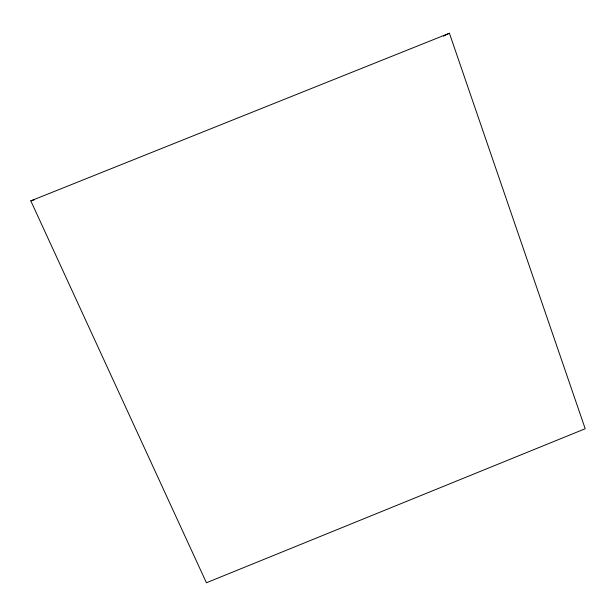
<?xml version="1.0" encoding="UTF-8"?>
<svg xmlns="http://www.w3.org/2000/svg" width="616" height="616" viewBox="0 0 616 616"><rect width="100%" height="100%" fill="white"/><g stroke="black" fill="none" stroke-linecap="round" stroke-linejoin="round"><path stroke-width="0.92" d="M443.412 36.159L449.411 33.233L585.2 428.736L206.422 582.767L30.8 200.862L449.411 33.233M30.8 200.862L34.473 199.723"/></g></svg>
